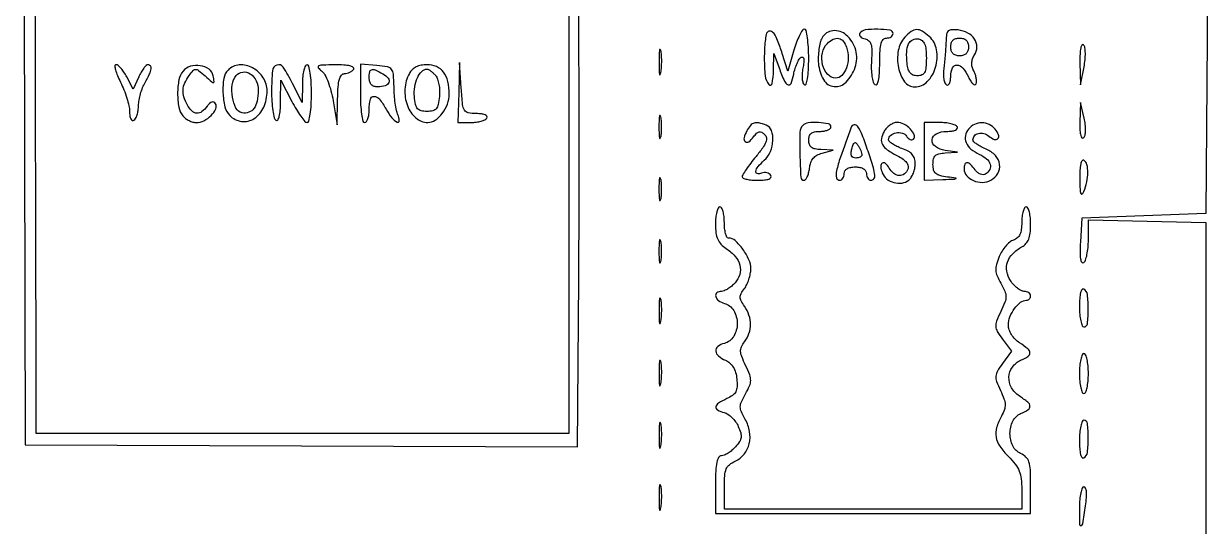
# Model space of a CAD drawing. Header units: millimetres. Extents: x 42961 to 43381, y 28224 to 28521.
# Drawn here: x 43142.59 to 43166.56, y 28330.72 to 28340.88 of the extents above; entities that cross this region are included whole.
import ezdxf

# ---------------------------------------------------------------- set-up
doc = ezdxf.new("R2010")
doc.units = ezdxf.units.MM

msp = doc.modelspace()

# ---------------------------------------------------------------- linework, layer by layer
for points in [[(43153.624, 28341.394), (43153.624, 28332.593), (43148.235, 28332.593), (43142.846, 28332.593), (43142.834, 28338.004, 0.000041), (43142.829, 28340.324, 0.000033), (43142.823, 28342.822, 0.000033), (43142.817, 28345.131, 0.000084), (43142.812, 28346.806), (43142.802, 28350.196), (43148.213, 28350.196), (43153.624, 28350.196)], [(43157.637, 28340.707, 0.155822), (43157.613, 28340.661, 0.013222), (43157.594, 28340.525, 0.016524), (43157.58, 28340.358, 0.012028), (43157.575, 28340.172, 0.026612), (43157.594, 28339.825, 0.138076), (43157.665, 28339.648, 0.644499), (43157.733, 28339.664, 0.044122), (43157.762, 28339.93), (43157.769, 28340.272), (43157.874, 28339.986, 0.014233), (43157.982, 28339.718, 0.187892), (43158.056, 28339.644, 0.434282), (43158.118, 28339.67, 0.037948), (43158.17, 28339.855, -0.024904), (43158.199, 28339.969, -0.028526), (43158.238, 28340.074, -0.029483), (43158.28, 28340.157, -0.122674), (43158.32, 28340.198, -0.276986), (43158.353, 28340.198, -0.224231), (43158.374, 28340.168, -0.071375), (43158.375, 28340.094, -0.018395), (43158.356, 28339.975, 0.03135), (43158.341, 28339.864, 0.041112), (43158.342, 28339.761, 0.046491), (43158.357, 28339.681, 0.186899), (43158.387, 28339.641, 0.481947), (43158.423, 28339.654, 0.041803), (43158.45, 28339.763, 0.028602), (43158.468, 28339.938, 0.01162), (43158.474, 28340.177, 0.013891), (43158.467, 28340.402, 0.022811), (43158.448, 28340.593, 0.018991), (43158.421, 28340.738, 0.350381), (43158.387, 28340.766, 0.258195), (43158.346, 28340.743, 0.024762), (43158.289, 28340.641, 0.026625), (43158.229, 28340.504, 0.017719), (43158.176, 28340.341), (43158.052, 28339.917), (43157.938, 28340.274, 0.013262), (43157.846, 28340.534, 0.060979), (43157.772, 28340.676, 0.171486), (43157.704, 28340.725, 0.274163)], [(43159.511, 28340.683, 0.179523), (43159.504, 28340.649, 0.14782), (43159.52, 28340.615, 0.102059), (43159.559, 28340.587, 0.057498), (43159.615, 28340.57, -0.133704), (43159.69, 28340.533, -0.142584), (43159.734, 28340.463, -0.071466), (43159.751, 28340.341, -0.014601), (43159.744, 28340.123, 0.022186), (43159.741, 28339.959, 0.029877), (43159.754, 28339.811, 0.030254), (43159.779, 28339.695, 0.189588), (43159.815, 28339.647, 0.403445), (43159.856, 28339.656, 0.094165), (43159.886, 28339.728, 0.041466), (43159.905, 28339.869, 0.01229), (43159.911, 28340.087, -0.011922), (43159.917, 28340.337, -0.05402), (43159.939, 28340.48, -0.117753), (43159.981, 28340.557, -0.212721), (43160.045, 28340.586, 0.064853), (43160.097, 28340.593, 0.082425), (43160.14, 28340.612, 0.098894), (43160.17, 28340.642, 0.148195), (43160.18, 28340.676, 0.37326), (43160.12, 28340.745, 0.032928), (43159.871, 28340.764, 0.033294), (43159.614, 28340.749, 0.227363)], [(43160.418, 28340.601, 0.140945), (43160.287, 28340.332, 0.093292), (43160.29, 28339.986, 0.107815), (43160.414, 28339.702, 0.240635), (43160.618, 28339.598, 0.203701), (43160.874, 28339.707, 0.121759), (43161.042, 28339.997, 0.11382), (43161.062, 28340.349, 0.167604), (43160.914, 28340.617, 0.044314), (43160.769, 28340.726, 0.148557), (43160.656, 28340.757, 0.153687), (43160.547, 28340.719, 0.04848)], [(43161.252, 28340.525, -0.00927), (43161.247, 28340.407, -0.004896), (43161.236, 28340.262, -0.004869), (43161.223, 28340.113, -0.007497), (43161.208, 28339.984, 0.030514), (43161.2, 28339.87, 0.039011), (43161.207, 28339.765, 0.043261), (43161.227, 28339.682, 0.175877), (43161.259, 28339.642, 0.263546), (43161.293, 28339.641, 0.157627), (43161.322, 28339.67, 0.080994), (43161.341, 28339.732, 0.036263), (43161.348, 28339.817, -0.098616), (43161.381, 28339.983, -0.316381), (43161.471, 28340.041, -0.212538), (43161.591, 28339.98, -0.061564), (43161.704, 28339.8, 0.028479), (43161.752, 28339.713, 0.073022), (43161.798, 28339.658, 0.185484), (43161.834, 28339.644, 0.313595), (43161.86, 28339.662, 0.089854), (43161.869, 28339.715, 0.04158), (43161.862, 28339.784, 0.039408), (43161.843, 28339.858, 0.044), (43161.813, 28339.926, -0.064301), (43161.781, 28340.004, -0.075611), (43161.773, 28340.083, -0.072947), (43161.789, 28340.163, -0.05467), (43161.828, 28340.244, 0.136684), (43161.876, 28340.408, 0.150238), (43161.83, 28340.566, 0.129004), (43161.694, 28340.688, 0.089518), (43161.496, 28340.749, 0.035696), (43161.365, 28340.755, 0.181983), (43161.298, 28340.729, 0.17144), (43161.264, 28340.663, 0.030956)], [(43158.744, 28340.588, 0.060881), (43158.707, 28340.493, 0.026488), (43158.681, 28340.359, 0.025733), (43158.667, 28340.213, 0.031133), (43158.67, 28340.075, 0.108307), (43158.773, 28339.746, 0.241348), (43158.986, 28339.606, 0.23416), (43159.23, 28339.696, 0.104209), (43159.414, 28339.995, 0.15541), (43159.425, 28340.343, 0.143997), (43159.235, 28340.646, 0.208118), (43158.964, 28340.734, 0.250791)], [(43159.239, 28340.4, -0.077711), (43159.272, 28340.187, -0.083972), (43159.236, 28339.981, -0.104716), (43159.145, 28339.832, -0.206738), (43159.02, 28339.778, -0.216127), (43158.858, 28339.851, -0.121063), (43158.756, 28340.048, -0.10745), (43158.75, 28340.289, -0.149784), (43158.851, 28340.478, -0.081254), (43158.969, 28340.563, -0.16656), (43159.081, 28340.578, -0.175944), (43159.174, 28340.521, -0.092194)], [(43160.854, 28340.181, -0.017502), (43160.847, 28339.988, -0.099078), (43160.82, 28339.89, -0.184006), (43160.766, 28339.84, -0.094755), (43160.674, 28339.823, -0.087649), (43160.589, 28339.838, -0.134353), (43160.529, 28339.881, -0.104182), (43160.489, 28339.958, -0.03943), (43160.465, 28340.077, -0.038159), (43160.456, 28340.308, -0.100463), (43160.495, 28340.468, -0.168082), (43160.578, 28340.553, -0.165459), (43160.696, 28340.569, -0.125602), (43160.771, 28340.534, -0.124532), (43160.819, 28340.467, -0.074795), (43160.846, 28340.357, -0.021641)], [(43161.707, 28340.406, -0.072254), (43161.695, 28340.328, -0.124864), (43161.662, 28340.272, -0.124864), (43161.606, 28340.238, -0.072254), (43161.527, 28340.227, -0.072254), (43161.449, 28340.238, -0.124864), (43161.392, 28340.272, -0.124864), (43161.359, 28340.328, -0.072254), (43161.348, 28340.406, -0.072254), (43161.359, 28340.485, -0.124864), (43161.392, 28340.541, -0.124864), (43161.449, 28340.575, -0.072254), (43161.527, 28340.586, -0.072254), (43161.606, 28340.575, -0.124864), (43161.662, 28340.541, -0.124864), (43161.695, 28340.485, -0.072254)], [(43155.446, 28340.092, 0.006817), (43155.448, 28339.932, 0.040183), (43155.458, 28339.848, 0.720633), (43155.47, 28339.846, 0.075924), (43155.484, 28339.891, 0.022548), (43155.496, 28340.001, 0.015659), (43155.5, 28340.126, 0.015827), (43155.495, 28340.246, 0.031163), (43155.483, 28340.34, 0.248898), (43155.469, 28340.358, 0.49082), (43155.456, 28340.35, 0.030832), (43155.448, 28340.254, 0.00738)], [(43163.962, 28340.088), (43163.973, 28339.643), (43164.044, 28340.002, 0.023613), (43164.065, 28340.148, 0.031008), (43164.071, 28340.282, 0.032899), (43164.061, 28340.391, 0.152886), (43164.033, 28340.447, 0.472237), (43164.002, 28340.445, 0.105389), (43163.977, 28340.387, 0.040665), (43163.963, 28340.265, 0.013965)], [(43144.551, 28339.692, -0.023159), (43144.62, 28339.538, -0.020084), (43144.679, 28339.372, -0.020567), (43144.72, 28339.217, -0.054189), (43144.732, 28339.102, 0.034898), (43144.739, 28339.015, 0.082179), (43144.758, 28338.952, 0.16368), (43144.788, 28338.923, 0.257444), (43144.822, 28338.925, 0.1372), (43144.857, 28338.962, 0.042167), (43144.887, 28339.035, 0.038634), (43144.907, 28339.125, 0.033922), (43144.915, 28339.222, -0.041359), (43144.926, 28339.331, -0.024125), (43144.955, 28339.458, -0.024003), (43144.997, 28339.584, -0.0371), (43145.047, 28339.688, 0.015436), (43145.138, 28339.86, 0.073613), (43145.172, 28339.965, 0.210172), (43145.157, 28340.022, 0.230408), (43145.106, 28340.047, 0.199182), (43145.07, 28340.032, 0.033468), (43145.02, 28339.975, 0.032168), (43144.967, 28339.895, 0.023601), (43144.918, 28339.8), (43144.806, 28339.554), (43144.676, 28339.8, 0.026244), (43144.62, 28339.895, 0.034032), (43144.559, 28339.975, 0.036243), (43144.501, 28340.032, 0.177385), (43144.458, 28340.047, 0.43172), (43144.436, 28340.024, 0.048917), (43144.449, 28339.943, 0.035508), (43144.488, 28339.828, 0.018717)], [(43145.816, 28339.919, 0.126861), (43145.733, 28339.743, 0.045988), (43145.706, 28339.465, 0.045966), (43145.73, 28339.187, 0.128993), (43145.812, 28339.012, 0.062282), (43145.866, 28338.961, 0.044178), (43145.937, 28338.919, 0.04457), (43146.014, 28338.889, 0.068735), (43146.084, 28338.88, 0.118046), (43146.237, 28338.916, 0.076848), (43146.384, 28339.022, 0.088334), (43146.477, 28339.153, 0.254051), (43146.471, 28339.26, 0.138227), (43146.438, 28339.29, 0.194637), (43146.399, 28339.293, 0.119431), (43146.354, 28339.266, 0.040726), (43146.303, 28339.208, -0.07156), (43146.196, 28339.099, -0.181221), (43146.092, 28339.067, -0.183), (43145.993, 28339.112, -0.073125), (43145.903, 28339.233, -0.047346), (43145.834, 28339.398, -0.089926), (43145.816, 28339.541, -0.09219), (43145.85, 28339.678, -0.051813), (43145.937, 28339.827, -0.023412), (43146.021, 28339.931, -0.218918), (43146.073, 28339.954, -0.167947), (43146.131, 28339.933, -0.012793), (43146.262, 28339.821, 0.003468), (43146.398, 28339.7, 0.183623), (43146.431, 28339.688, 0.454157), (43146.445, 28339.705, 0.010892), (43146.426, 28339.823, 0.193999), (43146.341, 28339.956, 0.115957), (43146.165, 28340.028, 0.10784), (43145.965, 28340.016, 0.15259)], [(43146.726, 28339.939, 0.157693), (43146.64, 28339.771, 0.049058), (43146.623, 28339.484, 0.049206), (43146.662, 28339.196, 0.138994), (43146.76, 28339.021, 0.165119), (43147, 28338.902, 0.179044), (43147.254, 28338.96, 0.145048), (43147.447, 28339.187, 0.104576), (43147.517, 28339.514, 0.1429), (43147.438, 28339.785, 0.1281), (43147.223, 28339.984, 0.140663), (43146.954, 28340.043, 0.181925)], [(43147.606, 28339.514, 0.015685), (43147.613, 28339.305, 0.022144), (43147.633, 28339.121, 0.019282), (43147.661, 28338.974, 0.199798), (43147.696, 28338.925, 0.407751), (43147.733, 28338.933, 0.082934), (43147.763, 28339.001, 0.042645), (43147.783, 28339.125, 0.016139), (43147.79, 28339.301), (43147.794, 28339.733), (43148.016, 28339.306, 0.015167), (43148.108, 28339.143, 0.022011), (43148.199, 28339.005, 0.018676), (43148.281, 28338.901, 0.220329), (43148.327, 28338.88, 0.348637), (43148.361, 28338.907, 0.0198), (43148.389, 28339.051, 0.023313), (43148.408, 28339.239, 0.014134), (43148.415, 28339.463, 0.013867), (43148.408, 28339.691, 0.024301), (43148.389, 28339.879, 0.022017), (43148.361, 28340.019, 0.345347), (43148.325, 28340.047, 0.300322), (43148.29, 28340.024, 0.039749), (43148.26, 28339.935, 0.035407), (43148.238, 28339.812, 0.022182), (43148.23, 28339.666), (43148.224, 28339.284), (43148.032, 28339.666, 0.02707), (43147.842, 28339.998, 0.348017), (43147.715, 28340.041, 0.292197), (43147.625, 28339.925, 0.022768)], [(43148.616, 28339.923, -0.106446), (43148.683, 28339.845, -0.030919), (43148.75, 28339.7, -0.028737), (43148.809, 28339.519, -0.02353), (43148.852, 28339.32), (43148.933, 28338.835), (43148.943, 28339.351, -0.012179), (43148.954, 28339.602, -0.048925), (43148.98, 28339.754, -0.099322), (43149.022, 28339.838, -0.231566), (43149.083, 28339.868, 0.061875), (43149.137, 28339.874, 0.051278), (43149.191, 28339.894, 0.053305), (43149.237, 28339.923, 0.08825), (43149.268, 28339.957, 0.410319), (43149.26, 28339.994, 0.085168), (43149.192, 28340.022, 0.042671), (43149.068, 28340.04, 0.015769), (43148.892, 28340.044, 0.00585), (43148.642, 28340.04, 0.096332), (43148.561, 28340.022, 0.48744), (43148.552, 28339.986, 0.066046)], [(43149.403, 28339.469, 0.013699), (43149.409, 28339.239, 0.024123), (43149.429, 28339.049, 0.021783), (43149.456, 28338.908, 0.345995), (43149.492, 28338.88, 0.254951), (43149.527, 28338.898, 0.06271), (43149.556, 28338.959, 0.048861), (43149.576, 28339.046, 0.031626), (43149.582, 28339.149, -0.056221), (43149.605, 28339.348, -0.349378), (43149.679, 28339.407, -0.232793), (43149.787, 28339.355, -0.035077), (43149.923, 28339.15, 0.034282), (43150.041, 28338.973, 0.11869), (43150.147, 28338.887, 0.567604), (43150.189, 28338.915, 0.091909), (43150.161, 28339.037, -0.055478), (43150.133, 28339.123, -0.014764), (43150.109, 28339.267, -0.014784), (43150.092, 28339.432, -0.014743), (43150.084, 28339.598, 0.013833), (43150.072, 28339.858, 0.150917), (43150.034, 28339.954, 0.183451), (43149.951, 28340.003, 0.022465), (43149.739, 28340.03), (43149.403, 28340.058)], [(43150.394, 28339.873, 0.109336), (43150.304, 28339.555, 0.103789), (43150.355, 28339.221, 0.120636), (43150.525, 28338.972, 0.185246), (43150.765, 28338.88, 0.15176), (43150.917, 28338.927, 0.080628), (43151.06, 28339.064, 0.074023), (43151.163, 28339.253, 0.087972), (43151.199, 28339.454, 0.054401), (43151.171, 28339.711, 0.108052), (43151.085, 28339.897, 0.130824), (43150.943, 28340.008, 0.100972), (43150.75, 28340.047, 0.048129), (43150.632, 28340.036, 0.065473), (43150.531, 28340.002, 0.073065), (43150.451, 28339.947, 0.083637)], [(43151.395, 28339.486), (43151.378, 28338.88), (43151.643, 28338.88, 0.031397), (43151.748, 28338.886, 0.037109), (43151.845, 28338.906, 0.040338), (43151.923, 28338.935, 0.146547), (43151.962, 28338.969, 0.293553), (43151.962, 28339.005, 0.14759), (43151.926, 28339.034, 0.070559), (43151.852, 28339.053, 0.028594), (43151.748, 28339.059, -0.046162), (43151.584, 28339.074, -0.21737), (43151.509, 28339.127, -0.109148), (43151.471, 28339.243, -0.008144), (43151.445, 28339.576), (43151.412, 28340.092)], [(43147.336, 28339.528, -0.047138), (43147.314, 28339.313, -0.106749), (43147.25, 28339.163, -0.151532), (43147.147, 28339.085, -0.135123), (43147.012, 28339.074, -0.232532), (43146.887, 28339.167, -0.077808), (43146.815, 28339.39, -0.072636), (43146.811, 28339.643, -0.14132), (43146.891, 28339.827, -0.192022), (43147.024, 28339.899, -0.179784), (43147.174, 28339.863, -0.137723), (43147.294, 28339.722, -0.109605)], [(43149.86, 28339.863, -0.095407), (43149.965, 28339.778, -0.274462), (43149.98, 28339.689, -0.228239), (43149.906, 28339.621, -0.07531), (43149.757, 28339.598, -0.077002), (43149.681, 28339.61, -0.12387), (43149.627, 28339.644, -0.121293), (43149.594, 28339.7, -0.072026), (43149.582, 28339.778, -0.038923), (43149.592, 28339.903, -0.286825), (43149.63, 28339.947, -0.18267), (43149.7, 28339.942, -0.016643)], [(43150.925, 28339.829, -0.092336), (43150.964, 28339.758, -0.03571), (43150.992, 28339.65, -0.033843), (43151.006, 28339.525, -0.035521), (43151.003, 28339.402, -0.027286), (43150.979, 28339.243, -0.125584), (43150.938, 28339.159, -0.16287), (43150.869, 28339.117, -0.05517), (43150.75, 28339.104, -0.05517), (43150.631, 28339.117, -0.16287), (43150.562, 28339.159, -0.125584), (43150.521, 28339.243, -0.027286), (43150.497, 28339.402, -0.060563), (43150.502, 28339.602, -0.070442), (43150.556, 28339.784, -0.087144), (43150.644, 28339.913, -0.201548), (43150.75, 28339.957, -0.125501), (43150.783, 28339.949, -0.034), (43150.829, 28339.92, -0.032172), (43150.879, 28339.878, -0.02853)], [(43163.961, 28338.884, 0.01496), (43163.962, 28338.721, 0.049114), (43163.977, 28338.614, 0.147197), (43164.003, 28338.569, 0.407335), (43164.036, 28338.57, 0.146039), (43164.065, 28338.624, 0.043417), (43164.075, 28338.719, 0.037644), (43164.069, 28338.838, 0.026414), (43164.045, 28338.969), (43163.97, 28339.284)], [(43155.444, 28338.79, 0.008087), (43155.447, 28338.645, 0.039503), (43155.456, 28338.564, 0.611425), (43155.469, 28338.56, 0.142433), (43155.483, 28338.588, 0.029693), (43155.496, 28338.68, 0.017887), (43155.499, 28338.79, 0.017887), (43155.496, 28338.9, 0.029693), (43155.483, 28338.992, 0.142433), (43155.469, 28339.02, 0.611425), (43155.456, 28339.016, 0.039503), (43155.447, 28338.935, 0.008087)], [(43157.223, 28338.712, 0.058468), (43157.167, 28338.571, 0.28063), (43157.191, 28338.493, 0.363052), (43157.261, 28338.49, 0.069021), (43157.358, 28338.589, -0.037102), (43157.421, 28338.661, -0.142501), (43157.472, 28338.69, -0.182528), (43157.523, 28338.682, -0.069078), (43157.581, 28338.639, -0.163043), (43157.617, 28338.569, -0.129858), (43157.607, 28338.484, -0.06486), (43157.544, 28338.368, -0.01499), (43157.408, 28338.192, 0.009269), (43157.3, 28338.056, 0.012928), (43157.209, 28337.931, 0.009334), (43157.139, 28337.824, 0.141752), (43157.126, 28337.781, 0.313332), (43157.145, 28337.755, 0.03566), (43157.22, 28337.732, 0.032983), (43157.324, 28337.717, 0.020444), (43157.446, 28337.712, 0.021145), (43157.58, 28337.718, 0.06722), (43157.667, 28337.737, 0.161942), (43157.706, 28337.768, 0.290028), (43157.706, 28337.808, 0.109884), (43157.674, 28337.841, 0.081902), (43157.628, 28337.862, 0.076891), (43157.574, 28337.867, 0.078162), (43157.521, 28337.856, -0.129427), (43157.432, 28337.846, -0.430692), (43157.402, 28337.889, -0.126583), (43157.45, 28337.987, -0.031814), (43157.575, 28338.116, 0.109468), (43157.699, 28338.29, 0.086757), (43157.75, 28338.515, 0.100924), (43157.72, 28338.716, 0.217064), (43157.613, 28338.825, 0.034022), (43157.465, 28338.871, 0.128899), (43157.369, 28338.868, 0.149271), (43157.295, 28338.82, 0.051119)], [(43158.354, 28338.82, 0.192723), (43158.296, 28338.685, 0.011371), (43158.296, 28338.231, 0.009002), (43158.314, 28337.773, 0.397429), (43158.378, 28337.712, 0.231297), (43158.412, 28337.729, 0.057435), (43158.445, 28337.784, 0.046899), (43158.473, 28337.862, 0.03212), (43158.49, 28337.956, -0.054844), (43158.516, 28338.07, -0.08933), (43158.565, 28338.156, -0.091838), (43158.64, 28338.218, -0.060944), (43158.743, 28338.261), (43158.968, 28338.323), (43158.721, 28338.332, -0.038502), (43158.602, 28338.345, -0.116), (43158.528, 28338.378, -0.149927), (43158.488, 28338.435, -0.081032), (43158.474, 28338.52, -0.07578), (43158.486, 28338.604, -0.149477), (43158.524, 28338.66, -0.124434), (43158.592, 28338.69, -0.044917), (43158.698, 28338.7, 0.038131), (43158.784, 28338.707, 0.057076), (43158.857, 28338.726, 0.074992), (43158.906, 28338.755, 0.226478), (43158.923, 28338.79, 0.35554), (43158.872, 28338.852, 0.03797), (43158.674, 28338.878, 0.039155), (43158.464, 28338.872, 0.172027)], [(43159.331, 28338.782, 0.003612), (43159.116, 28338.177, 0.03102), (43159.038, 28337.9, 0.104762), (43159.038, 28337.764, 0.354869), (43159.102, 28337.712, 0.148195), (43159.137, 28337.722, 0.098894), (43159.166, 28337.752, 0.082425), (43159.185, 28337.795, 0.064853), (43159.192, 28337.847, -0.140575), (43159.208, 28337.903, -0.118484), (43159.252, 28337.946, -0.088208), (43159.323, 28337.973, -0.04716), (43159.417, 28337.982, -0.04716), (43159.51, 28337.973, -0.088208), (43159.581, 28337.946, -0.118484), (43159.625, 28337.903, -0.140575), (43159.641, 28337.847, 0.064853), (43159.648, 28337.795, 0.082425), (43159.668, 28337.752, 0.098894), (43159.697, 28337.722, 0.148195), (43159.731, 28337.712, 0.234517), (43159.792, 28337.742, 0.188534), (43159.812, 28337.814, 0.050583), (43159.782, 28337.964, 0.005448), (43159.674, 28338.302, 0.012162), (43159.556, 28338.633, 0.062979), (43159.464, 28338.803, 0.285276), (43159.392, 28338.833, 0.271538)], [(43159.999, 28338.698, 0.075267), (43159.946, 28338.549, 0.175848), (43159.965, 28338.434, 0.120323), (43160.062, 28338.329, 0.027301), (43160.272, 28338.205, -0.034547), (43160.382, 28338.138, -0.073631), (43160.453, 28338.07, -0.106095), (43160.486, 28338.002, -0.152421), (43160.482, 28337.936, -0.137618), (43160.41, 28337.839, -0.180995), (43160.306, 28337.807, -0.154552), (43160.193, 28337.85, -0.097397), (43160.101, 28337.958, 0.076903), (43160.027, 28338.053, 0.351447), (43159.963, 28338.058, 0.276189), (43159.931, 28337.99, 0.065354), (43159.962, 28337.863, 0.133631), (43160.051, 28337.741, 0.101622), (43160.199, 28337.666, 0.102561), (43160.363, 28337.656, 0.138838), (43160.499, 28337.716, 0.080502), (43160.549, 28337.773, 0.044201), (43160.591, 28337.856, 0.042611), (43160.619, 28337.951, 0.052481), (43160.629, 28338.042, 0.069998), (43160.614, 28338.15, 0.108568), (43160.569, 28338.233, 0.091848), (43160.488, 28338.298, 0.039242), (43160.36, 28338.354, -0.025974), (43160.256, 28338.396, -0.035996), (43160.169, 28338.445, -0.039187), (43160.107, 28338.494, -0.210766), (43160.09, 28338.532, -0.227126), (43160.132, 28338.619, -0.121427), (43160.242, 28338.67, -0.113725), (43160.369, 28338.666, -0.191898), (43160.454, 28338.603, 0.059049), (43160.487, 28338.561, 0.093111), (43160.526, 28338.535, 0.126234), (43160.562, 28338.529, 0.175017), (43160.592, 28338.543, 0.302343), (43160.61, 28338.631, 0.097045), (43160.533, 28338.747, 0.078319), (43160.4, 28338.846, 0.12113), (43160.262, 28338.88, 0.094009), (43160.192, 28338.866, 0.057513), (43160.117, 28338.826, 0.054915), (43160.049, 28338.768, 0.063893)], [(43160.809, 28338.296), (43160.809, 28337.712), (43161.19, 28337.726, 0.001178), (43161.423, 28337.736, 0.118219), (43161.454, 28337.745, 0.719386), (43161.452, 28337.755, 0.002653), (43161.28, 28337.777, -0.029367), (43161.128, 28337.805, -0.119886), (43161.044, 28337.848, -0.15463), (43161.002, 28337.918, -0.059813), (43160.988, 28338.032, -0.052378), (43161, 28338.144, -0.152852), (43161.037, 28338.21, -0.137028), (43161.109, 28338.248, -0.038923), (43161.235, 28338.264), (43161.482, 28338.278), (43161.235, 28338.315, -0.110946), (43161.037, 28338.392, -0.268831), (43160.971, 28338.529, -0.270064), (43161.056, 28338.653, -0.111381), (43161.263, 28338.7, 0.027979), (43161.369, 28338.706, 0.069343), (43161.445, 28338.725, 0.145541), (43161.481, 28338.755, 0.297719), (43161.482, 28338.79, 0.159713), (43161.441, 28338.825, 0.035556), (43161.352, 28338.853, 0.033489), (43161.24, 28338.873, 0.026918), (43161.118, 28338.88), (43160.809, 28338.88)], [(43161.708, 28338.746, 0.125111), (43161.643, 28338.611, 0.152071), (43161.658, 28338.472, 0.120453), (43161.757, 28338.343, 0.063831), (43161.929, 28338.236, -0.067629), (43162.073, 28338.145, -0.143876), (43162.145, 28338.036, -0.196648), (43162.136, 28337.929, -0.136366), (43162.052, 28337.838, -0.144083), (43162.005, 28337.825, -0.090383), (43161.947, 28337.837, -0.076762), (43161.89, 28337.871, -0.063487), (43161.84, 28337.923, 0.034437), (43161.748, 28338.033, 0.183605), (43161.678, 28338.065, 0.341837), (43161.633, 28338.035, 0.08235), (43161.617, 28337.94, 0.182607), (43161.668, 28337.806, 0.11261), (43161.806, 28337.706, 0.101254), (43161.988, 28337.67, 0.12249), (43162.156, 28337.712, 0.137604), (43162.3, 28337.851, 0.170195), (43162.336, 28338.033, 0.152827), (43162.251, 28338.212, 0.107811), (43162.066, 28338.341, -0.021794), (43161.963, 28338.389, -0.030605), (43161.876, 28338.441, -0.031062), (43161.812, 28338.491, -0.214278), (43161.797, 28338.526, -0.177869), (43161.828, 28338.61, -0.157415), (43161.907, 28338.66, -0.128422), (43162.015, 28338.658, -0.106395), (43162.117, 28338.605, 0.075952), (43162.229, 28338.538, 0.309816), (43162.302, 28338.554, 0.297617), (43162.316, 28338.629, 0.073681), (43162.247, 28338.743, 0.105409), (43162.125, 28338.839, 0.113444), (43161.977, 28338.874, 0.114162), (43161.829, 28338.841, 0.107798)], [(43159.55, 28338.229, -0.182983), (43159.541, 28338.203, -0.093473), (43159.514, 28338.181, -0.07235), (43159.473, 28338.166, -0.051441), (43159.425, 28338.161, -0.122534), (43159.374, 28338.174, -0.174563), (43159.343, 28338.208, -0.118851), (43159.334, 28338.266, -0.043627), (43159.348, 28338.348, -0.021889), (43159.375, 28338.438, -0.185328), (43159.402, 28338.47, -0.331312), (43159.433, 28338.465, -0.055202), (43159.473, 28338.416, -0.021915), (43159.502, 28338.365, -0.021382), (43159.527, 28338.311, -0.021856), (43159.544, 28338.262, -0.071114)], [(43163.958, 28337.74, 0.006867), (43163.964, 28337.528, 0.069498), (43163.98, 28337.442, 0.556475), (43164.006, 28337.435, 0.096524), (43164.042, 28337.488, 0.049255), (43164.102, 28337.677, 0.052296), (43164.122, 28337.871, 0.059316), (43164.103, 28338.032, 0.197571), (43164.042, 28338.116, 0.411581), (43164.005, 28338.108, 0.08628), (43163.978, 28338.041, 0.042672), (43163.961, 28337.917, 0.015584)], [(43155.444, 28337.532, 0.008087), (43155.447, 28337.388, 0.039503), (43155.456, 28337.306, 0.611425), (43155.469, 28337.303, 0.142433), (43155.483, 28337.33, 0.029693), (43155.496, 28337.422, 0.017887), (43155.499, 28337.532, 0.017887), (43155.496, 28337.643, 0.029693), (43155.483, 28337.735, 0.142433), (43155.469, 28337.762, 0.611425), (43155.456, 28337.759, 0.039503), (43155.447, 28337.677, 0.008087)], [(43156.588, 28336.824, 0.030101), (43156.598, 28336.645, 0.074278), (43156.633, 28336.519, 0.087863), (43156.699, 28336.421, 0.055876), (43156.805, 28336.333, -0.070329), (43156.987, 28336.174, -0.114209), (43157.081, 28335.993, -0.133433), (43157.079, 28335.809, -0.115511), (43156.986, 28335.64, -0.034611), (43156.917, 28335.574, -0.03475), (43156.84, 28335.518, -0.036934), (43156.766, 28335.479, -0.10292), (43156.708, 28335.467, 0.164243), (43156.617, 28335.436, 0.298502), (43156.592, 28335.365, 0.178067), (43156.65, 28335.279, 0.092626), (43156.768, 28335.223, -0.197805), (43156.956, 28335.081, -0.134721), (43157.028, 28334.819, -0.134503), (43156.956, 28334.557, -0.197104), (43156.767, 28334.415, 0.09606), (43156.637, 28334.353, 0.255061), (43156.595, 28334.262, 0.206392), (43156.646, 28334.162, 0.069167), (43156.79, 28334.074, -0.073812), (43156.881, 28334.016, -0.079647), (43156.949, 28333.936, -0.07007), (43156.995, 28333.829, -0.04221), (43157.02, 28333.694, -0.033646), (43157.024, 28333.538, -0.108767), (43156.998, 28333.438, -0.121413), (43156.935, 28333.365, -0.047098), (43156.818, 28333.298, 0.030264), (43156.649, 28333.208, 0.212332), (43156.598, 28333.133, 0.330185), (43156.629, 28333.069, 0.056237), (43156.765, 28333.016, -0.086592), (43156.841, 28332.982, -0.04422), (43156.922, 28332.915, -0.042172), (43156.995, 28332.83, -0.049198), (43157.049, 28332.737, -0.033723), (43157.098, 28332.606, -0.107661), (43157.105, 28332.514, -0.112098), (43157.073, 28332.429, -0.038201), (43156.992, 28332.324, -0.033375), (43156.921, 28332.255, -0.034115), (43156.842, 28332.197, -0.036245), (43156.766, 28332.156, -0.105504), (43156.708, 28332.144, 0.26939), (43156.652, 28332.111, 0.078706), (43156.615, 28332.013, 0.040622), (43156.593, 28331.841, 0.010412), (43156.588, 28331.56), (43156.588, 28330.976), (43159.776, 28330.976), (43162.964, 28330.976), (43162.964, 28331.539, 0.010072), (43162.958, 28331.861, 0.065251), (43162.93, 28332.021, 0.127886), (43162.87, 28332.118, 0.087134), (43162.762, 28332.19, -0.177699), (43162.604, 28332.342, -0.113966), (43162.546, 28332.593, -0.113966), (43162.604, 28332.844, -0.177699), (43162.762, 28332.996, 0.03645), (43162.916, 28333.077, 0.279407), (43162.951, 28333.147, 0.209264), (43162.909, 28333.226, 0.021854), (43162.734, 28333.352, -0.121211), (43162.577, 28333.52, -0.137572), (43162.526, 28333.734, -0.144171), (43162.594, 28333.936, -0.137363), (43162.762, 28334.074, 0.036094), (43162.915, 28334.155, 0.275875), (43162.951, 28334.224, 0.212191), (43162.91, 28334.303, 0.022685), (43162.74, 28334.426, -0.052503), (43162.648, 28334.501, -0.05686), (43162.576, 28334.592, -0.060608), (43162.531, 28334.69, -0.078059), (43162.515, 28334.789, -0.094852), (43162.546, 28334.952, -0.063781), (43162.639, 28335.119, -0.067403), (43162.761, 28335.246, -0.168708), (43162.881, 28335.287, 0.106871), (43162.913, 28335.294, 0.099464), (43162.94, 28335.314, 0.095921), (43162.958, 28335.343, 0.091722), (43162.964, 28335.377, 0.146046), (43162.954, 28335.411, 0.099209), (43162.925, 28335.44, 0.083165), (43162.882, 28335.46, 0.065914), (43162.832, 28335.467, -0.122974), (43162.771, 28335.482, -0.045165), (43162.696, 28335.531, -0.041381), (43162.62, 28335.602, -0.038858), (43162.556, 28335.685, -0.101632), (43162.482, 28335.872, -0.126145), (43162.496, 28336.059, -0.114581), (43162.601, 28336.228, -0.074146), (43162.787, 28336.366, 0.086253), (43162.87, 28336.431, 0.090307), (43162.925, 28336.519, 0.067137), (43162.955, 28336.643, 0.026717), (43162.964, 28336.817, 0.02381), (43162.958, 28336.954, 0.037979), (43162.938, 28337.069, 0.04436), (43162.909, 28337.151, 0.294715), (43162.874, 28337.173, 0.27491), (43162.84, 28337.153, 0.053598), (43162.811, 28337.083, 0.043338), (43162.791, 28336.983, 0.027566), (43162.785, 28336.865, -0.030875), (43162.775, 28336.717, -0.078978), (43162.746, 28336.615, -0.108443), (43162.693, 28336.546, -0.098483), (43162.615, 28336.503, 0.098163), (43162.541, 28336.462, 0.040973), (43162.46, 28336.382, 0.038491), (43162.386, 28336.28, 0.040442), (43162.329, 28336.169, 0.028717), (43162.273, 28336.009, 0.084765), (43162.26, 28335.893, 0.08565), (43162.287, 28335.78, 0.029725), (43162.361, 28335.631, -0.026182), (43162.442, 28335.471, -0.104703), (43162.465, 28335.364, -0.093007), (43162.443, 28335.25, -0.01826), (43162.361, 28335.059, 0.017594), (43162.276, 28334.864, 0.109414), (43162.259, 28334.756, 0.121691), (43162.29, 28334.657, 0.023911), (43162.395, 28334.501), (43162.578, 28334.256), (43162.395, 28334.008, 0.023983), (43162.292, 28333.853, 0.116723), (43162.26, 28333.754, 0.110325), (43162.275, 28333.647, 0.02035), (43162.354, 28333.464, -0.022086), (43162.425, 28333.295, -0.079695), (43162.448, 28333.181, -0.095809), (43162.432, 28333.077, -0.04058), (43162.374, 28332.947, 0.053482), (43162.276, 28332.715, 0.116359), (43162.264, 28332.523, 0.109668), (43162.34, 28332.339, 0.04432), (43162.515, 28332.13, -0.032075), (43162.652, 28331.974, -0.068373), (43162.732, 28331.835, -0.066761), (43162.772, 28331.678, -0.029365), (43162.785, 28331.463), (43162.785, 28331.066), (43159.776, 28331.066), (43156.767, 28331.066), (43156.767, 28331.501, -0.0166), (43156.775, 28331.744, -0.081801), (43156.806, 28331.877, -0.125225), (43156.872, 28331.964, -0.063106), (43156.989, 28332.037, 0.118742), (43157.168, 28332.177, 0.109735), (43157.27, 28332.387, 0.101442), (43157.278, 28332.635, 0.087714), (43157.19, 28332.88, -0.024882), (43157.111, 28333.034, -0.108678), (43157.09, 28333.133, -0.105196), (43157.113, 28333.234, -0.022575), (43157.196, 28333.394, 0.025454), (43157.278, 28333.557, 0.104464), (43157.301, 28333.664, 0.093853), (43157.28, 28333.777, 0.018387), (43157.197, 28333.969, -0.017516), (43157.12, 28334.147, -0.081971), (43157.097, 28334.255, -0.11847), (43157.114, 28334.345, -0.05616), (43157.174, 28334.447, 0.076776), (43157.266, 28334.617, 0.085467), (43157.297, 28334.8, 0.083606), (43157.266, 28334.986, 0.069649), (43157.175, 28335.165, -0.030405), (43157.108, 28335.274, -0.12094), (43157.089, 28335.349, -0.128494), (43157.107, 28335.422, -0.036228), (43157.172, 28335.522, 0.051909), (43157.221, 28335.603, 0.030844), (43157.263, 28335.709, 0.030611), (43157.293, 28335.821, 0.045634), (43157.303, 28335.921, 0.109185), (43157.265, 28336.106, 0.050668), (43157.142, 28336.318, 0.050531), (43156.988, 28336.492, 0.188108), (43156.853, 28336.545, -0.283257), (43156.82, 28336.565, -0.049718), (43156.793, 28336.637, -0.041068), (43156.773, 28336.738, -0.025955), (43156.767, 28336.859, 0.027026), (43156.761, 28336.979, 0.042582), (43156.741, 28337.081, 0.052312), (43156.712, 28337.152, 0.277684), (43156.677, 28337.173, 0.292032), (43156.643, 28337.151, 0.045617), (43156.614, 28337.071, 0.0387), (43156.594, 28336.958, 0.024307)], [(43155.444, 28336.275, 0.008087), (43155.447, 28336.13, 0.039503), (43155.456, 28336.049, 0.611425), (43155.469, 28336.045, 0.142433), (43155.483, 28336.073, 0.029693), (43155.496, 28336.165, 0.017887), (43155.499, 28336.275, 0.017887), (43155.496, 28336.385, 0.029693), (43155.483, 28336.477, 0.142433), (43155.469, 28336.505, 0.611425), (43155.456, 28336.501, 0.039503), (43155.447, 28336.42, 0.008087)], [(43163.952, 28335.158, 0.020671), (43163.959, 28335.001, 0.033326), (43163.978, 28334.869, 0.036254), (43164.007, 28334.772, 0.312055), (43164.042, 28334.748, 0.38239), (43164.114, 28334.813, 0.027473), (43164.13, 28335.103, 0.028359), (43164.113, 28335.4, 0.22988), (43164.042, 28335.512, 0.397171), (43164.005, 28335.504, 0.091154), (43163.976, 28335.441, 0.045191), (43163.958, 28335.324, 0.016966)], [(43155.446, 28335.063, 0.006817), (43155.448, 28334.902, 0.040183), (43155.458, 28334.818, 0.720633), (43155.47, 28334.817, 0.075924), (43155.484, 28334.862, 0.022548), (43155.496, 28334.972, 0.015659), (43155.5, 28335.096, 0.015827), (43155.495, 28335.216, 0.031163), (43155.483, 28335.311, 0.248898), (43155.469, 28335.328, 0.49082), (43155.456, 28335.321, 0.030832), (43155.448, 28335.224, 0.00738)], [(43155.446, 28333.805, 0.006817), (43155.448, 28333.645, 0.040183), (43155.458, 28333.561, 0.720633), (43155.47, 28333.559, 0.075924), (43155.484, 28333.604, 0.022548), (43155.496, 28333.714, 0.015659), (43155.5, 28333.839, 0.015827), (43155.495, 28333.959, 0.031163), (43155.483, 28334.054, 0.248898), (43155.469, 28334.071, 0.49082), (43155.456, 28334.063, 0.030832), (43155.448, 28333.967, 0.00738)], [(43163.952, 28333.805, 0.020945), (43163.959, 28333.65, 0.033738), (43163.978, 28333.52, 0.036969), (43164.007, 28333.425, 0.31052), (43164.042, 28333.401, 0.31052), (43164.077, 28333.425, 0.036969), (43164.105, 28333.52, 0.033738), (43164.125, 28333.65, 0.020945), (43164.132, 28333.805, 0.020945), (43164.125, 28333.96, 0.033738), (43164.105, 28334.091, 0.036969), (43164.077, 28334.185, 0.31052), (43164.042, 28334.209, 0.31052), (43164.007, 28334.185, 0.036969), (43163.978, 28334.091, 0.033738), (43163.959, 28333.96, 0.020945)], [(43163.952, 28332.453, 0.016966), (43163.958, 28332.287, 0.045191), (43163.976, 28332.169, 0.091154), (43164.005, 28332.106, 0.397171), (43164.042, 28332.099, 0.22988), (43164.113, 28332.211, 0.028359), (43164.13, 28332.508, 0.027473), (43164.114, 28332.798, 0.38239), (43164.042, 28332.862, 0.312055), (43164.007, 28332.838, 0.036254), (43163.978, 28332.742, 0.033326), (43163.959, 28332.61, 0.020671)], [(43155.446, 28332.548, 0.006817), (43155.448, 28332.387, 0.040183), (43155.458, 28332.304, 0.720633), (43155.47, 28332.302, 0.075924), (43155.484, 28332.347, 0.022548), (43155.496, 28332.457, 0.015659), (43155.5, 28332.581, 0.015827), (43155.495, 28332.701, 0.031163), (43155.483, 28332.796, 0.248898), (43155.469, 28332.813, 0.49082), (43155.456, 28332.806, 0.030832), (43155.448, 28332.709, 0.00738)], [(43155.446, 28331.291, 0.006817), (43155.448, 28331.13, 0.040183), (43155.458, 28331.046, 0.720633), (43155.47, 28331.045, 0.075924), (43155.484, 28331.09, 0.022548), (43155.496, 28331.199, 0.015659), (43155.5, 28331.324, 0.015827), (43155.495, 28331.444, 0.031163), (43155.483, 28331.539, 0.248898), (43155.469, 28331.556, 0.49082), (43155.456, 28331.549, 0.030832), (43155.448, 28331.452, 0.00738)], [(43163.952, 28331.096, 0.003695), (43163.955, 28330.753, 0.498792), (43163.984, 28330.732, 0.285361), (43164.017, 28330.77, 0.003052), (43164.075, 28331.133, 0.017743), (43164.094, 28331.293, 0.041455), (43164.094, 28331.413, 0.062772), (43164.077, 28331.491, 0.319042), (43164.043, 28331.515, 0.313406), (43164.008, 28331.491, 0.035626), (43163.979, 28331.392, 0.032963), (43163.959, 28331.257, 0.02043)]]:
    msp.add_lwpolyline(points, format="xyb", close=True)
for points in [[(43142.592, 28345.984, 0.000492), (43142.599, 28341.344), (43142.622, 28332.368), (43148.209, 28332.345), (43153.795, 28332.322), (43153.822, 28335.713, 0.001791), (43153.829, 28337.403, 0.000673), (43153.827, 28339.77, 0.000667), (43153.819, 28342.348, 0.00081)], [(43166.559, 28344.089), (43166.535, 28340.564), (43166.512, 28337.039), (43165.254, 28336.994), (43163.997, 28336.949), (43163.97, 28336.469, 0.011972), (43163.963, 28336.259, 0.041966), (43163.973, 28336.124, 0.102495), (43163.998, 28336.056, 0.410259), (43164.037, 28336.048, 0.176257), (43164.074, 28336.094, 0.029046), (43164.104, 28336.207, 0.028878), (43164.125, 28336.35, 0.021936), (43164.132, 28336.508), (43164.132, 28336.909), (43165.322, 28336.884), (43166.512, 28336.859), (43166.512, 28333.222), (43166.512, 28329.584)]]:
    msp.add_lwpolyline(points, format="xyb")

doc.saveas('drawing.dxf')
